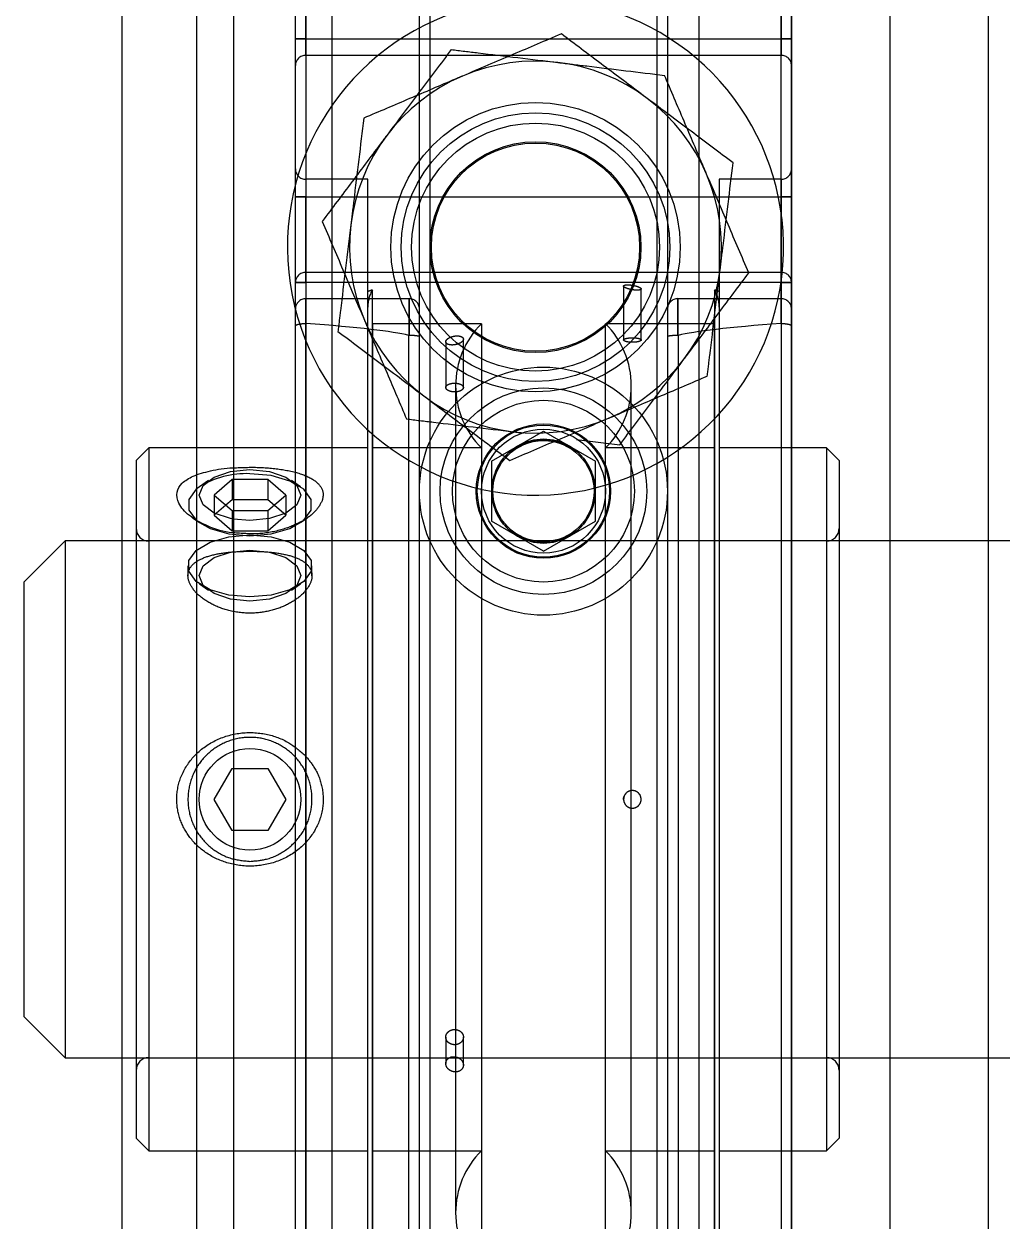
# Model space of a CAD drawing. Header units: metres. Extents: x 0 to 63075, y 0 to 44550.
# Drawn here: x 13720.7 to 13768.1, y 27285.9 to 27343.9 of the extents above; entities that cross this region are included whole.
import ezdxf

# ---------------------------------------------------------------- set-up
doc = ezdxf.new("R2010")
doc.units = ezdxf.units.M
doc.header["$LTSCALE"] = 75
doc.linetypes.add('HIDDEN2', pattern=[4.7625, 3.175, -1.5875])
for name, color, linetype in [('SDM', 7, 'Continuous'), ('SL1', 8, 'Continuous'), ('SL4', 4, 'Continuous'), ('ST1', 7, 'HIDDEN2')]:
    doc.layers.add(name, color=color, linetype=linetype)

# ---------------------------------------------------------------- blocks, each defined once
blk = doc.blocks.new('A$C1d93b9d1')
at = {"layer": 'SL1'}
for p, q in [((5469.577, 3750), (5469.577, 2300.5)), ((5469.577, 3750), (5469.577, 2300.5)), ((5493.877, 3750), (5493.877, 2300.5)), ((5493.877, 3750), (5493.877, 2300.5))]:
    blk.add_line(p, q, dxfattribs=at)
blk = doc.blocks.new('A$C429c7d53')
at = {"layer": 'SL4'}
for p, q in [((46.642, 381.194), (46.642, 91.194)), ((10.135, 378.019), (10.135, 91.194)), ((14.892, 378.194), (14.892, 86.437)), ((41.885, 378.194), (41.885, 86.437)), ((37.122, 344.397), (37.122, 117.694)), ((4.75, 228.783), (4.75, 263)), ((22.625, 232.643), (25.135, 234.092)), ((25.135, 234.092), (27.645, 232.643)), ((6.035, 233.283), (5.435, 232.683)), ((10.135, 233.283), (6.035, 233.283)), ((6.035, 233.283), (6.035, 199.283)), ((5.435, 232.683), (5.435, 199.883)), ((22.625, 232.643), (22.625, 229.745)), ((27.645, 229.745), (27.645, 232.643)), ((8.927, 231.715), (8.486, 231.402)), ((10.069, 231.755), (9.203, 231.005)), ((10.135, 231.755), (10.069, 231.755)), ((10.069, 231.755), (10.069, 230.781)), ((9.203, 231.005), (10.069, 230.255)), ((10.069, 230.781), (9.765, 230.518)), ((10.135, 230.781), (10.069, 230.781)), ((10.069, 230.255), (10.135, 230.255)), ((25.135, 228.296), (22.625, 229.745)), ((25.135, 228.296), (27.645, 229.745)), ((2, 228.783), (0, 226.783)), ((5.435, 228.783), (2, 228.783)), ((2, 228.783), (2, 203.783)), ((0, 226.783), (0, 205.783)), ((0, 205.783), (2, 203.783)), ((2, 203.783), (5.435, 203.783)), ((4.75, 163), (4.75, 203.783)), ((5.435, 199.883), (6.035, 199.283)), ((6.035, 199.283), (10.135, 199.283))]:
    blk.add_line(p, q, dxfattribs=at)
at = {"layer": 'SL4', "flags": 128}
for points in [[(10.135, 229.842), (9.994, 229.869), (9.196, 230.136), (8.663, 230.534), (8.476, 231.005), (8.663, 231.475), (9.196, 231.874), (9.994, 232.141), (10.135, 232.167)], [(8.486, 231.402), (8.337, 231.286), (7.981, 230.797), (7.981, 230.276), (8.337, 229.786), (8.486, 229.67)]]:
    blk.add_lwpolyline(points, dxfattribs=at)
at = {"layer": 'SL4'}
for radius in [6, 5, 4.4]:
    blk.add_circle((25.135, 231.194), radius, dxfattribs=at)
for start, end in [(60, 120), (120, 180), (0, 60), (180, 240), (300, 0), (240, 300)]:
    blk.add_arc((25.135, 231.194), 2.51, start, end, dxfattribs=at)
blk.add_open_spline([(10.135, 229.182), (10.117, 229.183), (9.677, 229.199), (8.883, 229.481), (7.959, 229.98), (7.44, 230.586), (7.345, 231.139), (7.608, 231.592), (8.171, 231.949), (9.024, 232.192), (9.729, 232.316), (10.127, 232.323), (10.135, 232.323)], degree=3, knots=[0, 0, 0, 0, 0.00591, 0.146955, 0.285029, 0.413687, 0.529459, 0.63783, 0.74813, 0.86729, 0.997456, 1, 1, 1, 1], dxfattribs=at)
at = {"layer": 'ST1'}
for p, q in [((14.892, 381.194), (14.892, 86.437)), ((37.122, 381.194), (37.122, 81.194)), ((46.642, 378.194), (46.642, 91.194)), ((19.135, 121.694), (19.135, 340.694)), ((19.635, 340.694), (19.635, 121.694)), ((30.635, 121.694), (30.635, 340.694)), ((31.135, 340.694), (31.135, 121.694)), ((13.135, 245.433), (13.135, 277.783)), ((13.635, 277.783), (13.635, 245.433)), ((36.635, 245.433), (36.635, 277.783)), ((37.135, 277.783), (37.135, 245.433)), ((13.635, 253.083), (13.635, 267.483)), ((36.635, 267.483), (36.635, 253.083)), ((13.635, 253.083), (13.135, 253.083)), ((13.135, 253.083), (13.635, 253.083)), ((13.635, 252.283), (13.635, 253.083)), ((13.635, 253.083), (36.635, 253.083)), ((13.635, 253.083), (13.635, 252.283)), ((37.135, 253.083), (36.635, 253.083)), ((36.635, 253.083), (36.635, 252.283)), ((36.635, 252.283), (36.635, 253.083)), ((36.635, 253.083), (37.135, 253.083)), ((13.635, 252.283), (36.635, 252.283)), ((16.635, 246.283), (13.635, 246.283)), ((13.635, 246.283), (13.635, 217.53)), ((13.635, 246.283), (13.635, 186.283)), ((16.635, 216.283), (16.635, 246.283)), ((33.635, 246.283), (33.635, 186.283)), ((36.635, 246.283), (33.635, 246.283)), ((36.635, 246.283), (36.635, 186.283)), ((13.135, 245.433), (13.635, 245.433)), ((13.135, 241.283), (13.135, 245.433)), ((13.635, 245.433), (13.135, 245.433)), ((13.635, 245.433), (13.635, 241.783)), ((13.635, 245.433), (36.635, 245.433)), ((13.635, 241.783), (13.635, 245.433)), ((36.635, 241.783), (36.635, 245.433)), ((36.635, 245.433), (37.135, 245.433)), ((37.135, 245.433), (36.635, 245.433)), ((36.635, 245.433), (36.635, 241.783)), ((37.135, 245.433), (37.135, 241.283)), ((13.635, 241.783), (36.635, 241.783)), ((13.635, 241.783), (13.635, 241.283)), ((13.635, 241.283), (13.635, 241.783)), ((36.635, 241.783), (36.635, 241.283)), ((36.635, 241.283), (36.635, 241.783)), ((13.135, 241.283), (13.635, 241.283)), ((13.135, 240.008), (13.135, 241.283)), ((13.635, 241.283), (13.135, 241.283)), ((13.635, 241.283), (13.635, 240.508)), ((36.635, 241.283), (13.635, 241.283)), ((29.01, 241.116), (29.01, 238.509)), ((29.86, 238.509), (29.86, 240.979)), ((36.635, 241.283), (37.135, 241.283)), ((36.635, 240.508), (36.635, 241.283)), ((37.135, 241.283), (36.635, 241.283)), ((37.135, 241.283), (37.135, 240.008)), ((13.635, 240.508), (13.635, 239.305)), ((13.635, 240.508), (18.635, 240.508)), ((13.635, 239.305), (13.635, 240.508)), ((16.858, 191.635), (16.858, 240.93)), ((18.635, 238.727), (18.635, 240.508)), ((18.635, 240.508), (18.635, 238.727)), ((31.635, 240.508), (31.635, 238.727)), ((31.635, 240.508), (36.635, 240.508)), ((31.635, 238.727), (31.635, 240.508)), ((33.412, 240.93), (33.412, 191.635)), ((36.635, 239.305), (36.635, 240.508)), ((36.635, 240.508), (36.635, 239.305)), ((13.135, 239.19), (13.135, 240.008)), ((37.135, 240.008), (37.135, 239.19)), ((13.619, 239.305), (13.619, 193.26)), ((13.635, 239.305), (13.619, 239.305)), ((16.885, 216.283), (16.885, 239.293)), ((22.13, 239.293), (16.885, 239.293)), ((22.13, 239.293), (22.13, 193.272)), ((28.14, 193.272), (28.14, 239.293)), ((33.385, 239.293), (28.14, 239.293)), ((33.385, 239.293), (33.385, 216.283)), ((36.651, 239.305), (36.635, 239.305)), ((36.651, 193.26), (36.651, 239.305)), ((13.135, 193.375), (13.135, 239.19)), ((18.619, 238.729), (18.635, 238.727)), ((18.619, 193.836), (18.619, 238.729)), ((31.635, 238.727), (31.651, 238.729)), ((31.651, 238.729), (31.651, 193.836)), ((37.135, 239.19), (37.135, 193.375)), ((20.41, 238.425), (20.41, 236.21)), ((21.26, 236.21), (21.26, 238.547)), ((20.885, 236.288), (20.885, 196.277)), ((29.385, 196.277), (29.385, 236.288)), ((23.668, 234.065), (24.147, 234.007)), ((26.728, 233.695), (28.827, 233.441)), ((16.635, 233.283), (10.135, 233.283)), ((22.13, 233.283), (16.885, 233.283)), ((33.385, 233.283), (28.14, 233.283)), ((38.835, 233.283), (33.635, 233.283)), ((38.835, 233.283), (38.835, 199.283)), ((39.435, 232.683), (38.835, 233.283)), ((39.435, 232.683), (39.435, 199.883)), ((11.801, 231.755), (10.135, 231.755)), ((12.667, 231.005), (11.801, 231.755)), ((11.801, 231.755), (11.801, 230.781)), ((13.384, 231.402), (12.943, 231.715)), ((9.203, 231.005), (9.203, 230.031)), ((11.801, 230.781), (10.135, 230.781)), ((11.801, 230.255), (12.667, 231.005)), ((12.667, 230.031), (11.801, 230.781)), ((12.667, 231.005), (12.667, 230.031)), ((9.765, 230.518), (9.203, 230.031)), ((9.203, 230.031), (10.069, 229.281)), ((10.069, 230.255), (10.069, 229.281)), ((10.135, 230.255), (11.801, 230.255)), ((11.801, 230.255), (11.801, 229.281)), ((11.801, 229.281), (12.667, 230.031)), ((8.152, 229.906), (8.486, 229.67)), ((10.935, 229.776), (10.135, 229.842)), ((13.384, 229.67), (13.716, 229.904)), ((10.069, 229.281), (11.801, 229.281)), ((4.75, 203.783), (4.75, 228.783)), ((74.064, 228.783), (5.435, 228.783)), ((38.835, 228.783), (6.035, 228.783)), ((7.935, 227.577), (7.935, 227.1)), ((13.935, 227.105), (13.935, 227.577)), ((8.486, 226.711), (8.927, 226.398)), ((12.943, 226.398), (13.384, 226.711)), ((9.203, 216.283), (10.069, 217.783)), ((10.069, 217.783), (11.801, 217.783)), ((11.801, 217.783), (12.667, 216.283)), ((10.069, 214.783), (9.203, 216.283)), ((12.667, 216.283), (11.801, 214.783)), ((16.635, 186.283), (16.635, 216.283)), ((16.885, 193.272), (16.885, 216.283)), ((29.744, 216.572), (29.789, 216.517)), ((29.789, 216.517), (29.802, 216.489)), ((33.385, 216.283), (33.385, 193.272)), ((11.801, 214.783), (10.069, 214.783)), ((20.41, 204.777), (20.41, 203.499)), ((21.26, 203.428), (21.26, 204.777)), ((5.435, 203.783), (97, 203.783)), ((6.035, 203.783), (38.835, 203.783)), ((38.835, 199.283), (39.435, 199.883)), ((10.135, 199.283), (16.635, 199.283)), ((16.885, 199.283), (22.13, 199.283)), ((28.14, 199.283), (33.385, 199.283)), ((33.635, 199.283), (38.835, 199.283))]:
    blk.add_line(p, q, dxfattribs=at)
at = {"layer": 'ST1', "flags": 128}
for points in [[(8.486, 229.67), (9.007, 229.387), (9.909, 229.127), (10.935, 229.036), (11.961, 229.127), (12.863, 229.387), (13.533, 229.786), (13.889, 230.276), (13.889, 230.797), (13.533, 231.286), (12.863, 231.685), (11.961, 231.946), (10.935, 232.036)], [(10.135, 232.167), (10.935, 232.234), (11.876, 232.141), (12.674, 231.874), (13.207, 231.475), (13.394, 231.005), (13.207, 230.534), (12.674, 230.136), (11.876, 229.869), (10.935, 229.776)], [(10.935, 229.077), (11.961, 228.986), (12.863, 228.726), (13.533, 228.327), (13.889, 227.837), (13.889, 227.316), (13.533, 226.827), (12.863, 226.427), (11.961, 226.167), (10.935, 226.077), (9.909, 226.167), (9.007, 226.427), (8.337, 226.827), (7.981, 227.316), (7.981, 227.837), (8.337, 228.327), (9.007, 228.726), (9.909, 228.986), (10.935, 229.077)], [(10.935, 225.878), (9.994, 225.972), (9.196, 226.239), (8.663, 226.637), (8.476, 227.108), (8.663, 227.578), (9.196, 227.977), (9.994, 228.244), (10.935, 228.337), (11.876, 228.244), (12.674, 227.977), (13.207, 227.578), (13.394, 227.108), (13.207, 226.637), (12.674, 226.239), (11.876, 225.972), (10.935, 225.878)]]:
    blk.add_lwpolyline(points, dxfattribs=at)
at = {"layer": 'ST1'}
for centre, radius in [((24.75, 243), 7), ((24.75, 243), 6.5), ((24.75, 243), 6), ((24.75, 243), 5.1), ((24.75, 243), 5.036), ((25.135, 231.194), 4.4), ((25.135, 231.194), 3.25), ((25.135, 231.194), 3.25), ((25.135, 231.194), 3.2), ((25.135, 231.194), 3), ((25.135, 231.194), 2.5), ((25.135, 231.194), 2.445), ((10.935, 216.283), 2.459)]:
    blk.add_circle(centre, radius, dxfattribs=at)
for centre, radius, start, end in [((24.75, 243), 12, 106.12143, 353.09764), ((24.75, 243), 12, 353.09764, 75.66285), ((13.635, 251.783), 0.5, 90, 180), ((24.75, 243), 9, 53.09764, 113.09764), ((36.635, 251.783), 0.5, 0, 90), ((24.75, 243), 9, 113.09764, 173.09764), ((24.75, 243), 9, 353.09764, 53.09764), ((13.635, 246.783), 0.5, 180, 270), ((36.635, 246.783), 0.5, 270, 0), ((24.75, 243), 9, 173.09764, 233.09764), ((13.635, 241.283), 0.5, 90, 180), ((24.75, 243), 9, 293.09764, 353.09764), ((36.635, 241.283), 0.5, 0, 90), ((13.635, 240.008), 0.5, 90, 180), ((18.335, 240.089), 1.7, 150.35549, 180), ((25.135, 216.283), 26, 108.56407, 109.08212), ((18.635, 240.008), 0.5, 0, 90), ((31.635, 240.008), 0.5, 90, 180), ((31.935, 240.089), 1.7, 0, 29.64451), ((25.135, 216.283), 26, 70.91788, 71.43593), ((36.635, 240.008), 0.5, 0, 90), ((25.135, 236.288), 4.25, 135, 180), ((25.135, 236.288), 4.25, 0, 45), ((24.75, 243), 9, 233.09764, 293.09764), ((25.135, 236.288), 4.25, 180, 225), ((25.135, 236.288), 4.25, 315, 0), ((10.75, 227.701), 4.34, 87.56146, 121.46017), ((6.035, 229.383), 0.6, 180, 270), ((38.835, 229.383), 0.6, 270, 0), ((6.035, 203.183), 0.6, 90, 180), ((38.835, 203.183), 0.6, 0, 90), ((25.135, 196.277), 4.25, 135, 180), ((25.135, 196.277), 4.25, 0, 45), ((25.135, 196.277), 4.25, 180, 225), ((25.135, 196.277), 4.25, 315, 0)]:
    blk.add_arc(centre, radius, start, end, dxfattribs=at)
for centre, start_param, end_param in [((-43.308, 238.468), 3.27028, 3.564453), ((93.578, 238.468), 5.860325, 6.154498)]:
    blk.add_ellipse(centre, major_axis=(-62.443, 0), ratio=0.03267, start_param=start_param, end_param=end_param, dxfattribs=at)
for points, knots in [([(25.999, 253.317), (25.223, 252.986), (23.656, 252.318), (22.036, 251.627), (21.219, 251.279)], [0, 0, 0, 0, 0.495458, 1, 1, 1, 1]), ([(30.154, 250.197), (30.056, 250.271), (29.31, 250.831), (27.903, 251.887), (26.638, 252.837), (25.999, 253.317)], [0, 0, 0, 0, 0.07009, 0.530784, 1, 1, 1, 1]), ([(20.673, 252.559), (20.166, 251.884), (19.144, 250.522), (18.086, 249.114), (17.553, 248.404)], [0, 0, 0, 0, 0.495458, 1, 1, 1, 1]), ([(20.673, 252.559), (21.106, 252.507), (22.788, 252.303), (24.535, 252.092), (25.832, 251.935)], [0, 0, 0, 0, 0.257551, 1, 1, 1, 1]), ([(25.832, 251.935), (26.301, 251.878), (28.047, 251.667), (29.747, 251.461), (30.99, 251.31)], [0, 0, 0, 0, 0.268634, 1, 1, 1, 1]), ([(21.219, 251.279), (21.106, 251.23), (20.248, 250.864), (18.63, 250.174), (17.174, 249.553), (16.44, 249.24)], [0, 0, 0, 0, 0.07009, 0.530784, 1, 1, 1, 1]), ([(33.029, 246.531), (32.98, 246.644), (32.614, 247.502), (31.924, 249.12), (31.303, 250.576), (30.99, 251.31)], [0, 0, 0, 0, 0.07009, 0.530784, 1, 1, 1, 1]), ([(34.309, 247.077), (33.634, 247.584), (32.272, 248.606), (30.864, 249.664), (30.154, 250.197)], [0, 0, 0, 0, 0.495458, 1, 1, 1, 1]), ([(16.44, 249.24), (16.279, 247.913), (16.073, 246.211), (15.862, 244.466), (15.815, 244.082)], [0, 0, 0, 0, 0.779636, 1, 1, 1, 1]), ([(17.553, 248.404), (17.479, 248.306), (16.919, 247.56), (15.863, 246.153), (14.913, 244.888), (14.433, 244.249)], [0, 0, 0, 0, 0.07009, 0.5307844, 1, 1, 1, 1]), ([(33.685, 241.918), (33.731, 242.303), (33.943, 244.048), (34.149, 245.75), (34.309, 247.077)], [0, 0, 0, 0, 0.220364, 1, 1, 1, 1]), ([(35.067, 241.751), (34.736, 242.527), (34.068, 244.094), (33.377, 245.714), (33.029, 246.531)], [0, 0, 0, 0, 0.495458, 1, 1, 1, 1]), ([(14.433, 244.249), (14.764, 243.473), (15.432, 241.906), (16.123, 240.286), (16.471, 239.469)], [0, 0, 0, 0, 0.495458, 1, 1, 1, 1]), ([(15.815, 244.082), (15.645, 242.678), (15.434, 240.932), (15.231, 239.253), (15.191, 238.923)], [0, 0, 0, 0, 0.803647, 1, 1, 1, 1]), ([(31.947, 237.596), (32.021, 237.694), (32.581, 238.44), (33.637, 239.847), (34.587, 241.112), (35.067, 241.751)], [0, 0, 0, 0, 0.07009, 0.5307844, 1, 1, 1, 1]), ([(33.06, 236.76), (33.1, 237.09), (33.303, 238.769), (33.515, 240.515), (33.685, 241.918)], [0, 0, 0, 0, 0.196353, 1, 1, 1, 1]), ([(29.71, 240.919), (29.743, 240.922), (29.809, 240.929), (29.859, 240.957), (29.864, 240.993), (29.821, 241.036), (29.735, 241.079), (29.616, 241.12), (29.476, 241.152), (29.33, 241.173), (29.195, 241.18), (29.088, 241.171), (29.022, 241.148), (29.002, 241.114), (29.031, 241.072), (29.104, 241.029), (29.214, 240.987), (29.349, 240.951), (29.495, 240.927), (29.62, 240.916), (29.684, 240.918), (29.71, 240.919)], [0, 0, 0, 0, 0.0533274, 0.106675, 0.1595624, 0.2121581, 0.2649369, 0.31829, 0.3723664, 0.4270057, 0.481794, 0.5362414, 0.5900111, 0.6430761, 0.6957203, 0.7483989, 0.8015434, 0.8553904, 0.9098821, 0.9646765, 1, 1, 1, 1]), ([(13.135, 239.19), (13.135, 239.19), (13.135, 239.199), (13.145, 239.221), (13.199, 239.253), (13.309, 239.281), (13.453, 239.301), (13.564, 239.304), (13.619, 239.305)], [0, 0, 0, 0, 0.00841, 0.140315, 0.359805, 0.574575, 0.787251, 1, 1, 1, 1]), ([(16.471, 239.469), (16.52, 239.356), (16.886, 238.498), (17.576, 236.88), (18.197, 235.424), (18.51, 234.69)], [0, 0, 0, 0, 0.07009, 0.530784, 1, 1, 1, 1]), ([(36.651, 239.305), (36.706, 239.304), (36.817, 239.301), (36.961, 239.281), (37.071, 239.253), (37.125, 239.221), (37.135, 239.199), (37.135, 239.19), (37.135, 239.19)], [0, 0, 0, 0, 0.212749, 0.425425, 0.640195, 0.859685, 0.99159, 1, 1, 1, 1]), ([(15.191, 238.923), (15.866, 238.416), (17.228, 237.394), (18.636, 236.336), (19.346, 235.803)], [0, 0, 0, 0, 0.495458, 1, 1, 1, 1]), ([(19.135, 238.662), (19.128, 238.67), (19.114, 238.687), (18.998, 238.709), (18.833, 238.724), (18.701, 238.726), (18.635, 238.727)], [0, 0, 0, 0, 0.25, 0.5, 0.75, 1, 1, 1, 1]), ([(21.206, 238.436), (21.225, 238.46), (21.263, 238.509), (21.262, 238.582), (21.217, 238.643), (21.13, 238.687), (21.009, 238.71), (20.868, 238.707), (20.722, 238.679), (20.588, 238.628), (20.483, 238.562), (20.419, 238.486), (20.403, 238.412), (20.434, 238.346), (20.509, 238.296), (20.62, 238.267), (20.757, 238.262), (20.903, 238.282), (21.042, 238.326), (21.146, 238.381), (21.189, 238.42), (21.206, 238.436)], [0, 0, 0, 0, 0.0527636, 0.1055368, 0.1581379, 0.2109437, 0.2643315, 0.3184369, 0.3730907, 0.427875, 0.4823005, 0.5360365, 0.5890685, 0.6416954, 0.6943829, 0.7475617, 0.8014542, 0.8559799, 0.9107777, 0.9653556, 1, 1, 1, 1]), ([(31.635, 238.727), (31.569, 238.726), (31.437, 238.724), (31.272, 238.709), (31.156, 238.687), (31.142, 238.67), (31.135, 238.662)], [0, 0, 0, 0, 0.25, 0.5, 0.75, 1, 1, 1, 1]), ([(29.01, 238.509), (29.015, 238.496), (29.024, 238.471), (29.097, 238.437), (29.205, 238.411), (29.34, 238.396), (29.485, 238.394), (29.625, 238.405), (29.743, 238.428), (29.826, 238.46), (29.866, 238.497), (29.857, 238.535), (29.8, 238.568), (29.702, 238.595), (29.574, 238.611), (29.43, 238.617), (29.287, 238.611), (29.161, 238.593), (29.066, 238.566), (29.017, 238.537), (29.012, 238.517), (29.01, 238.509)], [0, 0, 0, 0, 0.053682, 0.107365, 0.161053, 0.214745, 0.26843, 0.322109, 0.375792, 0.429482, 0.483172, 0.536855, 0.590534, 0.644219, 0.697911, 0.751599, 0.805279, 0.85896, 0.912648, 0.96634, 1, 1, 1, 1]), ([(28.827, 233.441), (29.334, 234.116), (30.356, 235.478), (31.414, 236.886), (31.947, 237.596)], [0, 0, 0, 0, 0.495458, 1, 1, 1, 1]), ([(20.41, 236.21), (20.415, 236.186), (20.424, 236.138), (20.497, 236.074), (20.605, 236.024), (20.74, 235.995), (20.885, 235.991), (21.025, 236.013), (21.143, 236.056), (21.226, 236.117), (21.266, 236.187), (21.257, 236.26), (21.2, 236.326), (21.102, 236.378), (20.974, 236.412), (20.83, 236.423), (20.687, 236.411), (20.561, 236.376), (20.466, 236.322), (20.417, 236.264), (20.412, 236.225), (20.41, 236.21)], [0, 0, 0, 0, 0.0536825, 0.1073648, 0.1610528, 0.2147445, 0.2684301, 0.3221091, 0.3757915, 0.4294819, 0.4831724, 0.536855, 0.590534, 0.6442193, 0.6979111, 0.7515992, 0.8052795, 0.8589598, 0.912648, 0.9663397, 1, 1, 1, 1]), ([(28.281, 234.721), (28.394, 234.77), (29.252, 235.136), (30.87, 235.826), (32.326, 236.447), (33.06, 236.76)], [0, 0, 0, 0, 0.07009, 0.5307844, 1, 1, 1, 1]), ([(19.346, 235.803), (19.444, 235.729), (20.19, 235.169), (21.597, 234.113), (22.862, 233.163), (23.501, 232.683)], [0, 0, 0, 0, 0.07009, 0.530784, 1, 1, 1, 1]), ([(18.51, 234.69), (18.943, 234.637), (20.624, 234.434), (22.371, 234.222), (23.668, 234.065)], [0, 0, 0, 0, 0.257551, 1, 1, 1, 1]), ([(23.501, 232.683), (24.277, 233.014), (25.844, 233.682), (27.464, 234.373), (28.281, 234.721)], [0, 0, 0, 0, 0.495458, 1, 1, 1, 1]), ([(10.135, 232.323), (10.543, 232.339), (11.374, 232.373), (12.603, 232.25), (13.632, 231.989), (14.296, 231.579), (14.52, 231.129), (14.452, 230.837), (14.428, 230.732)], [0, 0, 0, 0, 0.183853, 0.375084, 0.564563, 0.744484, 0.907295, 1, 1, 1, 1]), ([(14.428, 230.732), (14.328, 230.547), (14.132, 230.186), (13.43, 229.687), (12.495, 229.301), (11.339, 229.08), (10.537, 229.148), (10.135, 229.182)], [0, 0, 0, 0, 0.188446, 0.370052, 0.568648, 0.784106, 1, 1, 1, 1]), ([(10.935, 228.291), (10.603, 228.282), (9.94, 228.264), (9.053, 228.112), (8.366, 227.85), (7.962, 227.459), (7.895, 226.963), (8.161, 226.422), (8.725, 225.903), (9.541, 225.49), (10.521, 225.271), (11.537, 225.295), (12.476, 225.548), (13.253, 225.98), (13.782, 226.517), (13.99, 227.063), (13.857, 227.537), (13.41, 227.9), (12.69, 228.143), (11.821, 228.271), (11.207, 228.285), (10.935, 228.291)], [0, 0, 0, 0, 0.052628, 0.10522, 0.158773, 0.212997, 0.266197, 0.318318, 0.370893, 0.424779, 0.478873, 0.531644, 0.583647, 0.636606, 0.690767, 0.74453, 0.796954, 0.849149, 0.902518, 0.956758, 1, 1, 1, 1]), ([(13.557, 218.451), (13.3, 218.668), (12.74, 219.14), (11.628, 219.513), (10.376, 219.544), (9.155, 219.156), (8.155, 218.394), (7.528, 217.378), (7.332, 216.291), (7.513, 215.276), (8.005, 214.384), (8.785, 213.648), (9.829, 213.148), (11.055, 212.985), (12.309, 213.228), (13.405, 213.87), (14.174, 214.817), (14.518, 215.901), (14.455, 216.948), (14.107, 217.818), (13.726, 218.257), (13.557, 218.451)], [0, 0, 0, 0, 0.04745, 0.103248, 0.162056, 0.221908, 0.281024, 0.336861, 0.387261, 0.433653, 0.47991, 0.52936, 0.583473, 0.64144, 0.701139, 0.760736, 0.81805, 0.870385, 0.917776, 0.963632, 1, 1, 1, 1]), ([(10.935, 213.283), (10.603, 213.315), (9.94, 213.379), (9.053, 213.88), (8.366, 214.624), (7.962, 215.569), (7.895, 216.588), (8.161, 217.56), (8.725, 218.393), (9.541, 219.004), (10.521, 219.312), (11.537, 219.278), (12.476, 218.92), (13.253, 218.275), (13.782, 217.4), (13.99, 216.395), (13.857, 215.391), (13.41, 214.49), (12.69, 213.782), (11.821, 213.354), (11.207, 213.304), (10.935, 213.283)], [0, 0, 0, 0, 0.052628, 0.10522, 0.158773, 0.212997, 0.266197, 0.318318, 0.370893, 0.424779, 0.478873, 0.531644, 0.583647, 0.636606, 0.690767, 0.74453, 0.796954, 0.849149, 0.902518, 0.956758, 1, 1, 1, 1]), ([(29.01, 216.283), (29.015, 216.33), (29.024, 216.426), (29.097, 216.553), (29.205, 216.65), (29.34, 216.705), (29.485, 216.713), (29.625, 216.672), (29.743, 216.587), (29.826, 216.468), (29.866, 216.328), (29.857, 216.183), (29.8, 216.049), (29.702, 215.941), (29.574, 215.872), (29.43, 215.849), (29.287, 215.875), (29.161, 215.947), (29.066, 216.057), (29.017, 216.175), (29.012, 216.253), (29.01, 216.283)], [0, 0, 0, 0, 0.0536825, 0.1073648, 0.1610528, 0.2147445, 0.2684301, 0.3221091, 0.3757915, 0.4294819, 0.4831724, 0.536855, 0.590534, 0.6442193, 0.6979111, 0.7515992, 0.8052795, 0.8589598, 0.912648, 0.9663397, 1, 1, 1, 1]), ([(29.011, 216.277), (29.01, 216.325), (29.01, 216.374), (29.032, 216.416), (29.033, 216.418)], [0, 0, 0, 0, 0.962526, 1, 1, 1, 1]), ([(20.41, 204.777), (20.415, 204.736), (20.424, 204.653), (20.497, 204.544), (20.605, 204.461), (20.74, 204.413), (20.885, 204.407), (21.025, 204.442), (21.143, 204.514), (21.226, 204.617), (21.266, 204.738), (21.257, 204.864), (21.2, 204.98), (21.102, 205.074), (20.974, 205.134), (20.83, 205.154), (20.687, 205.132), (20.561, 205.069), (20.466, 204.973), (20.417, 204.87), (20.412, 204.803), (20.41, 204.777)], [0, 0, 0, 0, 0.053682, 0.107365, 0.161053, 0.214745, 0.26843, 0.322109, 0.375792, 0.429482, 0.483172, 0.536855, 0.590534, 0.644219, 0.697911, 0.751599, 0.805279, 0.85896, 0.912648, 0.96634, 1, 1, 1, 1]), ([(20.891, 203.823), (20.842, 203.829), (20.745, 203.84), (20.608, 203.802), (20.498, 203.727), (20.426, 203.622), (20.402, 203.5), (20.426, 203.375), (20.494, 203.26), (20.601, 203.168), (20.734, 203.107), (20.88, 203.086), (21.021, 203.109), (21.142, 203.172), (21.226, 203.269), (21.266, 203.387), (21.257, 203.513), (21.201, 203.632), (21.106, 203.733), (20.996, 203.797), (20.92, 203.816), (20.891, 203.823)], [0, 0, 0, 0, 0.054736, 0.109478, 0.16399, 0.217847, 0.270979, 0.323642, 0.376288, 0.429367, 0.483144, 0.537587, 0.592374, 0.64702, 0.701097, 0.754439, 0.80721, 0.859817, 0.912724, 0.966267, 1, 1, 1, 1])]:
    blk.add_open_spline(points, degree=3, knots=knots, dxfattribs=at)

msp = doc.modelspace()

# ---------------------------------------------------------------- block references
at = {"layer": 'SDM'}
for name, p in [('A$C1d93b9d1', (8259.513, 24302.833)), ('A$C429c7d53', (13720.74, 27090.066))]:
    msp.add_blockref(name, p, dxfattribs=at)

doc.saveas('drawing.dxf')
